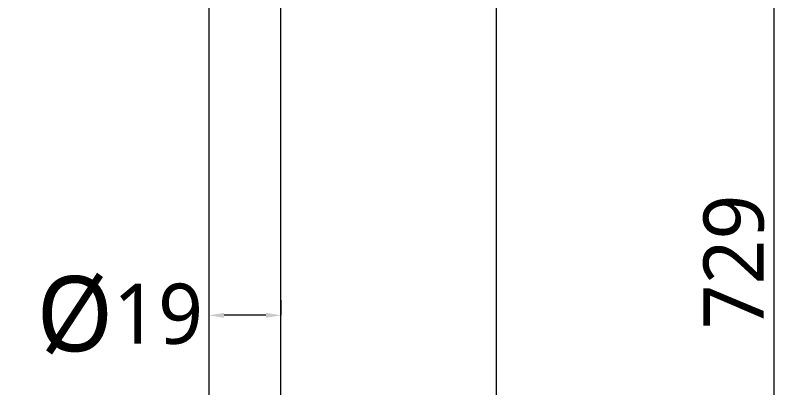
# Model space of a CAD drawing. Extents: x 16296675219 to 16296676413, y -37409617825 to -37409616950.
# Drawn here: x 16296675520.4 to 16296675722.6, y -37409617394.6 to -37409617295.6 of the extents above; entities that cross this region are included whole.
import ezdxf

# ---------------------------------------------------------------- set-up
doc = ezdxf.new("R2010")
doc.units = 0
doc.header["$LTSCALE"] = 10
doc.header["$MEASUREMENT"] = 0
doc.header["$PDMODE"] = 3
doc.header["$PDSIZE"] = -10
doc.layers.get('0').update_dxf_attribs({"linetype": 'CONTINUOUS'})
doc.layers.get('DEFPOINTS').update_dxf_attribs({"linetype": 'CONTINUOUS'})
doc.styles.add('Daelim Dimension', font='')
doc.styles.get('Daelim Dimension').set_extended_font_data('NanumGothic')
doc.dimstyles.new('DEFAULT', dxfattribs={"dimscale": 2, "dimtxt": 2, "dimasz": 2, "dimexe": 0, "dimexo": 2, "dimgap": 1, "dimtad": 1, "dimdec": 1, "dimzin": 9, "dimdsep": 46, "dimtxsty": 'Daelim Dimension', "dimcen": 0.5, "dimclrd": 252, "dimclre": 252, "dimclrt": 3, "dimadec": 1, "dimazin": 0, "dimtfac": 1, "dimtdec": 1, "dimtix": 1, "dimtmove": 0, "dimatfit": 3, "dimfxl": 1, "dimtolj": 1, "dimtzin": 1, "dimlwd": 9, "dimlwe": 9, "dimarcsym": 0})

# ---------------------------------------------------------------- blocks, each defined once
blk = doc.blocks.new('A$C33BA029C')
at = {"color": 7, "linetype": 'Continuous', "lineweight": 15}
for p, q in [((144.46, 129.65), (144.46, 432.79)), ((125.36, 432.63), (125.36, 129.65))]:
    blk.add_line(p, q, dxfattribs=at)
blk = doc.blocks.new('*D7')
at = {"color": 5, "lineweight": 9, "ltscale": 0.5, "transparency": 16777216}
for p, q in [((16296675598.15736, -37409616996.552353), (16296675721.954651, -37409616996.552353)), ((16296675721.954651, -37409617721.75235), (16296675721.954651, -37409617000.552353)), ((16296675598.15736, -37409617725.75235), (16296675721.954651, -37409617725.75235))]:
    blk.add_line(p, q, dxfattribs=at)
at = {"color": 5, "ltscale": 0.5, "transparency": 16777216}
for points in [[(16296675721.287979, -37409617000.552353), (16296675722.621309, -37409617000.552353), (16296675721.954651, -37409616996.552353)], [(16296675721.287979, -37409617721.75235), (16296675722.621309, -37409617721.75235), (16296675721.954651, -37409617725.75235)]]:
    blk.add_solid(points, dxfattribs=at)
at = {"layer": 'DEFPOINTS', "color": 0, "ltscale": 0.5, "transparency": 16777216}
for p in [(16296675594.15736, -37409616996.552353), (16296675721.954651, -37409616996.552353), (16296675594.15736, -37409617725.75235)]:
    blk.add_point(p, dxfattribs=at)
at = {"color": 7, "lineweight": 0, "ltscale": 0.5, "transparency": 16777216, "insert": (16296675711.24507, -37409617361.152344), "char_height": 16, "attachment_point": 5, "rotation": 90, "style": 'Daelim Dimension'}
blk.add_mtext('\\A1;729', dxfattribs=at)
blk = doc.blocks.new('*D8')
at = {"color": 5, "lineweight": 9, "ltscale": 0.5, "transparency": 16777216}
for p, q in [((16296675648.09457, -37409617276.9841), (16296675648.09457, -37409617465.401329)), ((16296675446.49976, -37409617608.003036), (16296675446.49976, -37409617465.401329)), ((16296675450.49976, -37409617465.401329), (16296675502.49325, -37409617465.401329)), ((16296675644.09457, -37409617465.401329), (16296675544.536169, -37409617465.401329))]:
    blk.add_line(p, q, dxfattribs=at)
at = {"color": 5, "ltscale": 0.5, "transparency": 16777216}
for points in [[(16296675450.49976, -37409617464.734657), (16296675450.49976, -37409617466.067993), (16296675446.49976, -37409617465.401329)], [(16296675644.09457, -37409617464.734657), (16296675644.09457, -37409617466.067993), (16296675648.09457, -37409617465.401329)]]:
    blk.add_solid(points, dxfattribs=at)
at = {"layer": 'DEFPOINTS', "color": 0, "ltscale": 0.5, "transparency": 16777216}
for p in [(16296675648.09457, -37409617272.9841), (16296675446.49976, -37409617465.401329), (16296675446.49976, -37409617612.003036)]:
    blk.add_point(p, dxfattribs=at)
at = {"color": 7, "lineweight": 0, "ltscale": 0.5, "transparency": 16777216, "insert": (16296675523.514709, -37409617465.401329), "char_height": 16, "attachment_point": 5, "style": 'Daelim Dimension'}
blk.add_mtext('\\A1;202', dxfattribs=at)
blk = doc.blocks.new('*D9')
at = {"color": 5, "lineweight": 9, "ltscale": 0.5, "transparency": 16777216}
for p, q in [((16296675571.85771, -37409617371.335373), (16296675571.85771, -37409617375.335373)), ((16296675590.95771, -37409617371.335373), (16296675590.95771, -37409617375.335373)), ((16296675586.95771, -37409617375.335373), (16296675575.85771, -37409617375.335373))]:
    blk.add_line(p, q, dxfattribs=at)
at = {"color": 5, "ltscale": 0.5, "transparency": 16777216}
for points in [[(16296675575.85771, -37409617374.668709), (16296675575.85771, -37409617376.002037), (16296675571.85771, -37409617375.335373)], [(16296675586.95771, -37409617374.668709), (16296675586.95771, -37409617376.002037), (16296675590.95771, -37409617375.335373)]]:
    blk.add_solid(points, dxfattribs=at)
at = {"layer": 'DEFPOINTS', "color": 0, "ltscale": 0.5, "transparency": 16777216}
for p in [(16296675571.85771, -37409617375.335373), (16296675571.85771, -37409617375.335373), (16296675590.95771, -37409617375.335373)]:
    blk.add_point(p, dxfattribs=at)
at = {"color": 7, "lineweight": 0, "ltscale": 0.5, "transparency": 16777216, "insert": (16296675548.17865, -37409617375.335373), "char_height": 16, "attachment_point": 5, "style": 'Daelim Dimension'}
blk.add_mtext('\\A1;{\\H1.25x;\\C256;Ø}19', dxfattribs=at)

msp = doc.modelspace()

# ---------------------------------------------------------------- block references
msp.add_blockref('A$C33BA029C', (16296675446.499451, -37409617725.752357))

# ---------------------------------------------------------------- dimensions: what is measured, and where the dimension line sits
at = {"color": 5, "lineweight": 0, "ltscale": 0.5}
dim = msp.add_linear_dim(base=(16296675721.954651, -37409616996.552353), p1=(16296675594.15736, -37409617725.75235), p2=(16296675594.15736, -37409616996.552353), angle=90, dimstyle='DEFAULT', override={"dimtxt": 8, "dimdec": 0, "dimclrd": 5, "dimclre": 5, "dimclrt": 7, "dimtmove": 2}, dxfattribs=at)
dim.commit()
dim.dimension.update_dxf_attribs({"geometry": '*D7', "text_midpoint": (16296675711.24507, -37409617361.152344)})
dim = msp.add_linear_dim(base=(16296675446.49976, -37409617465.401329), p1=(16296675648.09457, -37409617272.9841), p2=(16296675446.49976, -37409617612.003036), dimstyle='DEFAULT', override={"dimtxt": 8, "dimdec": 0, "dimclrd": 5, "dimclre": 5, "dimclrt": 7, "dimtmove": 2}, dxfattribs=at)
dim.commit()
dim.dimension.update_dxf_attribs({"geometry": '*D8', "text_midpoint": (16296675523.514709, -37409617465.401329), "dimtype": 160})
dim = msp.add_linear_dim(base=(16296675571.85771, -37409617375.335373), p1=(16296675590.95771, -37409617375.335373), p2=(16296675571.85771, -37409617375.335373), text='{\\H1.25x;\\C256;Ø}<>', dimstyle='DEFAULT', override={"dimtxt": 8, "dimdec": 0, "dimclrd": 5, "dimclre": 5, "dimclrt": 7, "dimtmove": 2}, dxfattribs=at)
dim.commit()
dim.dimension.update_dxf_attribs({"geometry": '*D9', "text_midpoint": (16296675548.17865, -37409617375.335373), "dimtype": 160})

doc.saveas('drawing.dxf')
